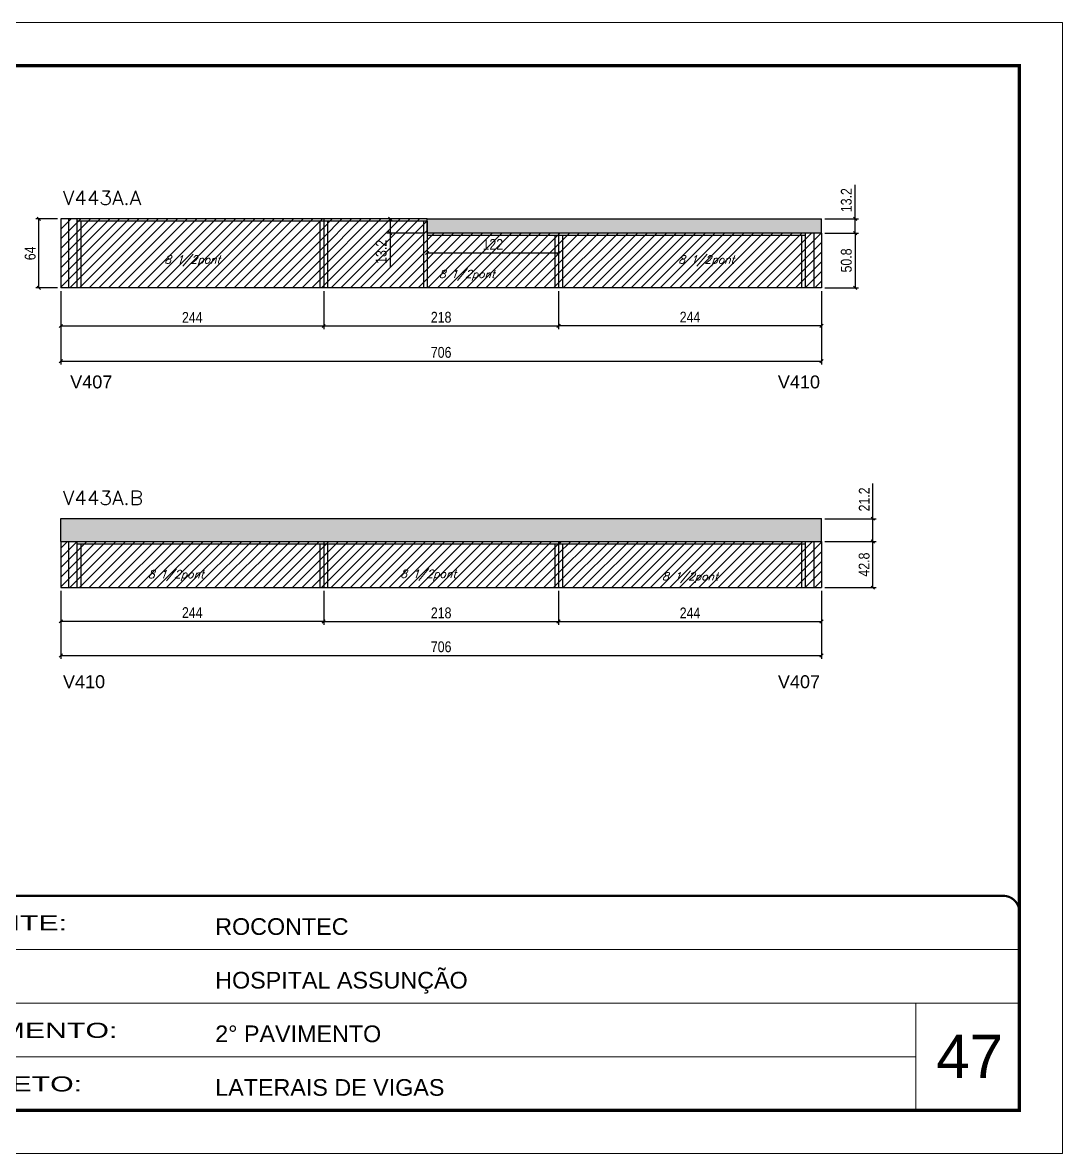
# Model space of a CAD drawing. Extents: x 137137 to 143418, y 10464 to 34486.
# Drawn here: x 140827 to 141792, y 20801 to 21851 of the extents above; entities that cross this region are included whole.
import ezdxf

# ---------------------------------------------------------------- set-up
doc = ezdxf.new("R2010")
doc.units = 0
doc.linetypes.add('CONTINUO', pattern=[0])
doc.linetypes.add('DASHED', pattern=[0.75, 0.5, -0.25])
for name, color, linetype in [('5', 5, 'Continuous'), ('COTA', 241, 'Continuous'), ('Painéis', 200, 'Continuous'), ('Reaproveitamento', 251, 'Continuous'), ('SARR_2.2x7', 40, 'Continuous'), ('SARR_3.5x7', 81, 'Continuous'), ('texto', 7, 'Continuous')]:
    doc.layers.add(name, color=color, linetype=linetype)
for name, color, linetype, lineweight in [('CARIMBO', 255, 'Continuous', 9), ('Folhas', 255, 'Continuous', 9), ('SARRAFO DE PRESSAO', 251, 'DASHED', 9), ('Texto Seção', 7, 'Continuous', 15)]:
    doc.layers.add(name, color=color, linetype=linetype, lineweight=lineweight)
doc.styles.add('ARIAL', font='arial.ttf')
doc.styles.add('COTA TECNICA', font='techl___.ttf', dxfattribs={"height": 10})
doc.styles.add('REGUA-120', font='ROMANS.shx', dxfattribs={"height": 15})
doc.styles.add('Romans', font='romans.shx')
doc.styles.get("Standard").update_dxf_attribs({"font": 'arial.ttf'})
doc.styles.add('Tecnologia', font='')
doc.styles.get('Tecnologia').set_extended_font_data('Forgotten Futurist')
doc.dimstyles.new('PAINEL', dxfattribs={"dimtxt": 10, "dimasz": 3, "dimexe": 3, "dimexo": 3, "dimgap": 3, "dimtad": 1, "dimdec": 1, "dimzin": 12, "dimdsep": 46, "dimtxsty": 'COTA TECNICA', "dimblk1": 'OBLIQUE', "dimblk2": 'OBLIQUE', "dimsah": 1, "dimcen": 0.9, "dimclrd": 4, "dimclre": 4, "dimclrt": 240, "dimadec": 1, "dimazin": 3, "dimtfac": 1, "dimtdec": 1, "dimtmove": 0, "dimatfit": 3, "dimfxl": 1, "dimtolj": 1, "dimtzin": 12, "dimarcsym": 0})
pattern_1 = [(45, (-13.5, -6891.4506), (-4.49012806, 4.49012806), [])]

# ---------------------------------------------------------------- blocks, each defined once
blk = doc.blocks.new('9999999999')
at = {"color": 30, "linetype": 'CONTINUO'}
for p, q in [((98564.6, 34379.6), (99584, 34379.6)), ((98564.6, 34329.8), (99488, 34329.8)), ((99584, 34329.8), (99488, 34329.8)), ((99488, 34329.8), (99488, 34230.2)), ((98564.6, 34280), (99488, 34280))]:
    blk.add_line(p, q, dxfattribs=at)
at = {"color": 30, "linetype": 'CONTINUO', "const_width": 2}
blk.add_lwpolyline([(99584, 34230.2), (99584, 34414.4, 0.414214), (99569, 34429.4), (98229, 34429.4, 0.414214), (98214, 34414.4), (98214, 34245.2, 0.414214), (98229, 34230.2), (99584, 34230.2)], format="xyb", dxfattribs=at)
at = {"layer": 'Folhas'}
blk.add_lwpolyline([(98139, 34190.2), (99624, 34190.2), (99624, 35240.2), (98139, 35240.2)], close=True, dxfattribs=at)
at = {"layer": 'Folhas', "color": 30, "const_width": 3}
blk.add_lwpolyline([(98214, 34230.2), (99584, 34230.2), (99584, 35200.2), (98214, 35200.2)], close=True, dxfattribs=at)
at = {"color": 7, "linetype": 'Continuous', "ltscale": 5, "style": 'ARIAL'}
for s, height, p in [('ROCONTEC', 15.48, (98837.7, 34393.1)), ('HOSPITAL ASSUNÇÃO', 15.483, (98837.7, 34343.3)), ('2° PAVIMENTO', 15.483, (98837.7, 34293.5)), ('LATERAIS DE VIGAS', 15.483, (98837.7, 34243.7))]:
    blk.add_text(s, height=height, dxfattribs=at).set_placement(p)
at = {"layer": 'Folhas', "color": 7, "style": 'Tecnologia', "width": 1.5}
for s, p in [('CLIENTE:', (98573.7, 34397.2)), ('PAVIMENTO:', (98573.7, 34297.5)), ('PROJETO:', (98573.7, 34247.7))]:
    blk.add_text(s, height=14, dxfattribs=at).set_placement(p)
blk = doc.blocks.new('_Oblique')
at = {"color": 0, "linetype": 'ByBlock', "lineweight": -2}
blk.add_line((-0.5, -0.5), (0.5, 0.5), dxfattribs=at)
blk = doc.blocks.new('*D1527')
at = {"layer": 'COTA', "color": 4, "linetype": 'ByBlock', "lineweight": -2, "transparency": 16777216}
for p, q in [((140862.7, 21602.2), (140862.7, 21566.7)), ((141106.7, 21602.2), (141106.7, 21566.7)), ((141106.7, 21569.7), (140862.7, 21569.7))]:
    blk.add_line(p, q, dxfattribs=at)
at = {"layer": 'Defpoints', "color": 0, "linetype": 'ByBlock', "transparency": 16777216}
for p in [(140862.7, 21605.2), (141106.7, 21605.2), (140862.7, 21569.7)]:
    blk.add_point(p, dxfattribs=at)
at = {"layer": 'COTA', "color": 4, "linetype": 'ByBlock', "lineweight": -2, "transparency": 16777216, "xscale": 3, "yscale": 3, "zscale": 3, "rotation": 180}
blk.add_blockref('_Oblique', (140862.7, 21569.7), dxfattribs=at)
at = {"layer": 'COTA', "color": 4, "linetype": 'ByBlock', "lineweight": -2, "transparency": 16777216, "xscale": 3, "yscale": 3, "zscale": 3}
blk.add_blockref('_Oblique', (141106.7, 21569.7), dxfattribs=at)
at = {"layer": 'COTA', "color": 240, "linetype": 'ByBlock', "transparency": 16777216, "insert": (140984.7, 21577.7), "char_height": 10, "attachment_point": 5, "style": 'COTA TECNICA'}
blk.add_mtext('\\A1;244', dxfattribs=at)
blk = doc.blocks.new('*D1528')
at = {"layer": 'COTA', "color": 4, "linetype": 'ByBlock', "lineweight": -2, "transparency": 16777216}
for p, q in [((140859.7, 21669.2), (140839.4, 21669.2)), ((140842.4, 21605.2), (140842.4, 21669.2)), ((140859.7, 21605.2), (140839.4, 21605.2))]:
    blk.add_line(p, q, dxfattribs=at)
at = {"layer": 'Defpoints', "color": 0, "linetype": 'ByBlock', "transparency": 16777216}
for p in [(140842.4, 21669.2), (140862.7, 21669.2), (140862.7, 21605.2)]:
    blk.add_point(p, dxfattribs=at)
at = {"layer": 'COTA', "color": 4, "linetype": 'ByBlock', "lineweight": -2, "transparency": 16777216, "xscale": 3, "yscale": 3, "zscale": 3}
for p, rotation in [((140842.4, 21669.2), 90), ((140842.4, 21605.2), 270)]:
    blk.add_blockref('_Oblique', p, dxfattribs=dict(at, rotation=rotation))
at = {"layer": 'COTA', "color": 240, "linetype": 'ByBlock', "transparency": 16777216, "insert": (140834.3, 21637.2), "char_height": 10, "attachment_point": 5, "rotation": 90, "style": 'COTA TECNICA'}
blk.add_mtext('\\A1;64', dxfattribs=at)
blk = doc.blocks.new('*D1753')
at = {"layer": 'COTA', "color": 4, "lineweight": -2, "transparency": 16777216}
for p, q in [((141324.7, 21602.2), (141324.7, 21566.9)), ((141568.7, 21602.2), (141568.7, 21566.9)), ((141568.7, 21569.9), (141324.7, 21569.9))]:
    blk.add_line(p, q, dxfattribs=at)
at = {"layer": 'Defpoints', "color": 0, "transparency": 16777216}
for p in [(141324.7, 21605.2), (141568.7, 21605.2), (141324.7, 21569.9)]:
    blk.add_point(p, dxfattribs=at)
at = {"layer": 'COTA', "color": 4, "lineweight": -2, "transparency": 16777216, "xscale": 3, "yscale": 3, "zscale": 3, "rotation": 180}
blk.add_blockref('_Oblique', (141324.7, 21569.9), dxfattribs=at)
at = {"layer": 'COTA', "color": 4, "lineweight": -2, "transparency": 16777216, "xscale": 3, "yscale": 3, "zscale": 3}
blk.add_blockref('_Oblique', (141568.7, 21569.9), dxfattribs=at)
at = {"layer": 'COTA', "color": 240, "transparency": 16777216, "insert": (141446.7, 21578), "char_height": 10, "attachment_point": 5, "style": 'COTA TECNICA'}
blk.add_mtext('\\A1;244', dxfattribs=at)
blk = doc.blocks.new('*D1754')
at = {"layer": 'COTA', "color": 4, "lineweight": -2, "transparency": 16777216}
for p, q in [((141106.7, 21602.2), (141106.7, 21566.7)), ((141324.7, 21602.2), (141324.7, 21566.7)), ((141324.7, 21569.7), (141106.7, 21569.7))]:
    blk.add_line(p, q, dxfattribs=at)
at = {"layer": 'Defpoints', "color": 0, "transparency": 16777216}
for p in [(141106.7, 21605.2), (141324.7, 21605.2), (141106.7, 21569.7)]:
    blk.add_point(p, dxfattribs=at)
at = {"layer": 'COTA', "color": 4, "lineweight": -2, "transparency": 16777216, "xscale": 3, "yscale": 3, "zscale": 3, "rotation": 180}
blk.add_blockref('_Oblique', (141106.7, 21569.7), dxfattribs=at)
at = {"layer": 'COTA', "color": 4, "lineweight": -2, "transparency": 16777216, "xscale": 3, "yscale": 3, "zscale": 3}
blk.add_blockref('_Oblique', (141324.7, 21569.7), dxfattribs=at)
at = {"layer": 'COTA', "color": 240, "transparency": 16777216, "insert": (141215.7, 21577.8), "char_height": 10, "attachment_point": 5, "style": 'COTA TECNICA'}
blk.add_mtext('\\A1;218', dxfattribs=at)
blk = doc.blocks.new('*D1755')
at = {"layer": 'COTA', "color": 4, "lineweight": -2, "transparency": 16777216}
for p, q in [((141199.7, 21669.2), (141165.3, 21669.2)), ((141168.3, 21669.2), (141168.3, 21656)), ((141199.7, 21656), (141165.3, 21656)), ((141168.3, 21656), (141168.3, 21624.3))]:
    blk.add_line(p, q, dxfattribs=at)
at = {"layer": 'Defpoints', "color": 0, "transparency": 16777216}
for p in [(141202.7, 21669.2), (141168.3, 21656), (141202.7, 21656)]:
    blk.add_point(p, dxfattribs=at)
at = {"layer": 'COTA', "color": 4, "lineweight": -2, "transparency": 16777216, "xscale": 3, "yscale": 3, "zscale": 3}
for p, rotation in [((141168.3, 21669.2), 90), ((141168.3, 21656), 270)]:
    blk.add_blockref('_Oblique', p, dxfattribs=dict(at, rotation=rotation))
at = {"layer": 'COTA', "color": 240, "transparency": 16777216, "insert": (141160.1, 21638.6), "char_height": 10, "attachment_point": 5, "rotation": 90, "style": 'COTA TECNICA'}
blk.add_mtext('\\A1;13.2', dxfattribs=at)
blk = doc.blocks.new('*D1756')
at = {"layer": 'COTA', "color": 4, "lineweight": -2, "transparency": 16777216}
for p, q in [((141202.7, 21653), (141202.7, 21634.5)), ((141324.7, 21653), (141324.7, 21634.5)), ((141324.7, 21637.5), (141202.7, 21637.5))]:
    blk.add_line(p, q, dxfattribs=at)
at = {"layer": 'Defpoints', "color": 0, "transparency": 16777216}
for p in [(141202.7, 21656), (141324.7, 21656), (141202.7, 21637.5)]:
    blk.add_point(p, dxfattribs=at)
at = {"layer": 'COTA', "color": 4, "lineweight": -2, "transparency": 16777216, "xscale": 3, "yscale": 3, "zscale": 3, "rotation": 180}
blk.add_blockref('_Oblique', (141202.7, 21637.5), dxfattribs=at)
at = {"layer": 'COTA', "color": 4, "lineweight": -2, "transparency": 16777216, "xscale": 3, "yscale": 3, "zscale": 3}
blk.add_blockref('_Oblique', (141324.7, 21637.5), dxfattribs=at)
at = {"layer": 'COTA', "color": 240, "transparency": 16777216, "insert": (141263.7, 21645.5), "char_height": 10, "attachment_point": 5, "style": 'COTA TECNICA'}
blk.add_mtext('\\A1;122', dxfattribs=at)
blk = doc.blocks.new('*D1757')
at = {"layer": 'COTA', "color": 4, "lineweight": -2, "transparency": 16777216}
for p, q in [((141571.7, 21656), (141603, 21656)), ((141600, 21656), (141600, 21605.2)), ((141571.7, 21605.2), (141603, 21605.2))]:
    blk.add_line(p, q, dxfattribs=at)
at = {"layer": 'Defpoints', "color": 0, "transparency": 16777216}
for p in [(141568.7, 21656), (141568.7, 21605.2), (141600, 21605.2)]:
    blk.add_point(p, dxfattribs=at)
at = {"layer": 'COTA', "color": 4, "lineweight": -2, "transparency": 16777216, "xscale": 3, "yscale": 3, "zscale": 3}
for p, rotation in [((141600, 21656), 90), ((141600, 21605.2), 270)]:
    blk.add_blockref('_Oblique', p, dxfattribs=dict(at, rotation=rotation))
at = {"layer": 'COTA', "color": 240, "transparency": 16777216, "insert": (141591.8, 21630.6), "char_height": 10, "attachment_point": 5, "rotation": 90, "style": 'COTA TECNICA'}
blk.add_mtext('\\A1;50.8', dxfattribs=at)
blk = doc.blocks.new('*D1758')
at = {"layer": 'COTA', "color": 4, "lineweight": -2, "transparency": 16777216}
for p, q in [((141600, 21669.2), (141600, 21700.9)), ((141571.7, 21669.2), (141603, 21669.2)), ((141600, 21656), (141600, 21669.2)), ((141571.7, 21656), (141603, 21656))]:
    blk.add_line(p, q, dxfattribs=at)
at = {"layer": 'Defpoints', "color": 0, "transparency": 16777216}
for p in [(141568.7, 21669.2), (141600, 21669.2), (141568.7, 21656)]:
    blk.add_point(p, dxfattribs=at)
at = {"layer": 'COTA', "color": 4, "lineweight": -2, "transparency": 16777216, "xscale": 3, "yscale": 3, "zscale": 3}
for p, rotation in [((141600, 21669.2), 90), ((141600, 21656), 270)]:
    blk.add_blockref('_Oblique', p, dxfattribs=dict(at, rotation=rotation))
at = {"layer": 'COTA', "color": 240, "transparency": 16777216, "insert": (141591.8, 21686.6), "char_height": 10, "attachment_point": 5, "rotation": 90, "style": 'COTA TECNICA'}
blk.add_mtext('\\A1;13.2', dxfattribs=at)
blk = doc.blocks.new('*D1529')
at = {"layer": 'COTA', "color": 4, "linetype": 'ByBlock', "lineweight": -2, "transparency": 16777216}
for p, q in [((141324.7, 21323.8), (141324.7, 21292.3)), ((141568.7, 21323.8), (141568.7, 21292.3)), ((141324.7, 21295.3), (141568.7, 21295.3))]:
    blk.add_line(p, q, dxfattribs=at)
at = {"layer": 'Defpoints', "color": 0, "linetype": 'ByBlock', "transparency": 16777216}
for p in [(141324.7, 21326.8), (141568.7, 21326.8), (141568.7, 21295.3)]:
    blk.add_point(p, dxfattribs=at)
at = {"layer": 'COTA', "color": 4, "linetype": 'ByBlock', "lineweight": -2, "transparency": 16777216, "xscale": 3, "yscale": 3, "zscale": 3, "rotation": 180}
blk.add_blockref('_Oblique', (141324.7, 21295.3), dxfattribs=at)
at = {"layer": 'COTA', "color": 4, "linetype": 'ByBlock', "lineweight": -2, "transparency": 16777216, "xscale": 3, "yscale": 3, "zscale": 3}
blk.add_blockref('_Oblique', (141568.7, 21295.3), dxfattribs=at)
at = {"layer": 'COTA', "color": 240, "linetype": 'ByBlock', "transparency": 16777216, "insert": (141446.7, 21303.3), "char_height": 10, "attachment_point": 5, "style": 'COTA TECNICA'}
blk.add_mtext('\\A1;244', dxfattribs=at)
blk = doc.blocks.new('*D1530')
at = {"layer": 'COTA', "color": 4, "linetype": 'ByBlock', "lineweight": -2, "transparency": 16777216}
for p, q in [((141571.7, 21369.6), (141619.4, 21369.6)), ((141616.4, 21326.8), (141616.4, 21369.6)), ((141571.7, 21326.8), (141619.4, 21326.8))]:
    blk.add_line(p, q, dxfattribs=at)
at = {"layer": 'Defpoints', "color": 0, "linetype": 'ByBlock', "transparency": 16777216}
for p in [(141568.7, 21369.6), (141616.4, 21369.6), (141568.7, 21326.8)]:
    blk.add_point(p, dxfattribs=at)
at = {"layer": 'COTA', "color": 4, "linetype": 'ByBlock', "lineweight": -2, "transparency": 16777216, "xscale": 3, "yscale": 3, "zscale": 3}
for p, rotation in [((141616.4, 21369.6), 90), ((141616.4, 21326.8), 270)]:
    blk.add_blockref('_Oblique', p, dxfattribs=dict(at, rotation=rotation))
at = {"layer": 'COTA', "color": 240, "linetype": 'ByBlock', "transparency": 16777216, "insert": (141608.3, 21348.2), "char_height": 10, "attachment_point": 5, "rotation": 90, "style": 'COTA TECNICA'}
blk.add_mtext('\\A1;42.8', dxfattribs=at)
blk = doc.blocks.new('*D1759')
at = {"layer": 'COTA', "color": 4, "lineweight": -2, "transparency": 16777216}
for p, q in [((140862.7, 21323.8), (140862.7, 21292.5)), ((141106.7, 21323.8), (141106.7, 21292.5)), ((140862.7, 21295.5), (141106.7, 21295.5))]:
    blk.add_line(p, q, dxfattribs=at)
at = {"layer": 'Defpoints', "color": 0, "transparency": 16777216}
for p in [(140862.7, 21326.8), (141106.7, 21326.8), (141106.7, 21295.5)]:
    blk.add_point(p, dxfattribs=at)
at = {"layer": 'COTA', "color": 4, "lineweight": -2, "transparency": 16777216, "xscale": 3, "yscale": 3, "zscale": 3, "rotation": 180}
blk.add_blockref('_Oblique', (140862.7, 21295.5), dxfattribs=at)
at = {"layer": 'COTA', "color": 4, "lineweight": -2, "transparency": 16777216, "xscale": 3, "yscale": 3, "zscale": 3}
blk.add_blockref('_Oblique', (141106.7, 21295.5), dxfattribs=at)
at = {"layer": 'COTA', "color": 240, "transparency": 16777216, "insert": (140984.7, 21303.6), "char_height": 10, "attachment_point": 5, "style": 'COTA TECNICA'}
blk.add_mtext('\\A1;244', dxfattribs=at)
blk = doc.blocks.new('*D1760')
at = {"layer": 'COTA', "color": 4, "lineweight": -2, "transparency": 16777216}
for p, q in [((141106.7, 21323.8), (141106.7, 21292.3)), ((141324.7, 21323.8), (141324.7, 21292.3)), ((141106.7, 21295.3), (141324.7, 21295.3))]:
    blk.add_line(p, q, dxfattribs=at)
at = {"layer": 'Defpoints', "color": 0, "transparency": 16777216}
for p in [(141106.7, 21326.8), (141324.7, 21326.8), (141324.7, 21295.3)]:
    blk.add_point(p, dxfattribs=at)
at = {"layer": 'COTA', "color": 4, "lineweight": -2, "transparency": 16777216, "xscale": 3, "yscale": 3, "zscale": 3, "rotation": 180}
blk.add_blockref('_Oblique', (141106.7, 21295.3), dxfattribs=at)
at = {"layer": 'COTA', "color": 4, "lineweight": -2, "transparency": 16777216, "xscale": 3, "yscale": 3, "zscale": 3}
blk.add_blockref('_Oblique', (141324.7, 21295.3), dxfattribs=at)
at = {"layer": 'COTA', "color": 240, "transparency": 16777216, "insert": (141215.7, 21303.3), "char_height": 10, "attachment_point": 5, "style": 'COTA TECNICA'}
blk.add_mtext('\\A1;218', dxfattribs=at)
blk = doc.blocks.new('*D1761')
at = {"layer": 'COTA', "color": 4, "lineweight": -2, "transparency": 16777216}
for p, q in [((141616.4, 21390.8), (141616.4, 21423.6)), ((141571.7, 21390.8), (141619.4, 21390.8)), ((141616.4, 21369.6), (141616.4, 21390.8)), ((141571.7, 21369.6), (141619.4, 21369.6))]:
    blk.add_line(p, q, dxfattribs=at)
at = {"layer": 'Defpoints', "color": 0, "transparency": 16777216}
for p in [(141568.7, 21390.8), (141616.4, 21390.8), (141568.7, 21369.6)]:
    blk.add_point(p, dxfattribs=at)
at = {"layer": 'COTA', "color": 4, "lineweight": -2, "transparency": 16777216, "xscale": 3, "yscale": 3, "zscale": 3}
for p, rotation in [((141616.4, 21390.8), 90), ((141616.4, 21369.6), 270)]:
    blk.add_blockref('_Oblique', p, dxfattribs=dict(at, rotation=rotation))
at = {"layer": 'COTA', "color": 240, "transparency": 16777216, "insert": (141608.4, 21408.7), "char_height": 10, "attachment_point": 5, "rotation": 90, "style": 'COTA TECNICA'}
blk.add_mtext('\\A1;21.2', dxfattribs=at)
blk = doc.blocks.new('*D1762')
at = {"layer": 'COTA', "color": 4, "lineweight": -2, "ltscale": 25, "transparency": 16777216}
for p, q in [((140862.7, 21602.2), (140862.7, 21534.1)), ((141568.7, 21602.2), (141568.7, 21534.1)), ((140862.7, 21537.1), (141568.7, 21537.1))]:
    blk.add_line(p, q, dxfattribs=at)
at = {"layer": 'Defpoints', "color": 0, "ltscale": 25, "transparency": 16777216}
for p in [(140862.7, 21605.2), (141568.7, 21605.2), (141568.7, 21537.1)]:
    blk.add_point(p, dxfattribs=at)
at = {"layer": 'COTA', "color": 4, "lineweight": -2, "ltscale": 25, "transparency": 16777216, "xscale": 3, "yscale": 3, "zscale": 3, "rotation": 180}
blk.add_blockref('_Oblique', (140862.7, 21537.1), dxfattribs=at)
at = {"layer": 'COTA', "color": 4, "lineweight": -2, "ltscale": 25, "transparency": 16777216, "xscale": 3, "yscale": 3, "zscale": 3}
blk.add_blockref('_Oblique', (141568.7, 21537.1), dxfattribs=at)
at = {"layer": 'COTA', "color": 240, "ltscale": 25, "transparency": 16777216, "insert": (141215.7, 21545.2), "char_height": 10, "attachment_point": 5, "style": 'COTA TECNICA'}
blk.add_mtext('\\A1;706', dxfattribs=at)
blk = doc.blocks.new('*D1763')
at = {"layer": 'COTA', "color": 4, "lineweight": -2, "ltscale": 25, "transparency": 16777216}
for p, q in [((140862.7, 21323.8), (140862.7, 21260.7)), ((141568.7, 21323.8), (141568.7, 21260.7)), ((140862.7, 21263.7), (141568.7, 21263.7))]:
    blk.add_line(p, q, dxfattribs=at)
at = {"layer": 'Defpoints', "color": 0, "ltscale": 25, "transparency": 16777216}
for p in [(140862.7, 21326.8), (141568.7, 21326.8), (141568.7, 21263.7)]:
    blk.add_point(p, dxfattribs=at)
at = {"layer": 'COTA', "color": 4, "lineweight": -2, "ltscale": 25, "transparency": 16777216, "xscale": 3, "yscale": 3, "zscale": 3, "rotation": 180}
blk.add_blockref('_Oblique', (140862.7, 21263.7), dxfattribs=at)
at = {"layer": 'COTA', "color": 4, "lineweight": -2, "ltscale": 25, "transparency": 16777216, "xscale": 3, "yscale": 3, "zscale": 3}
blk.add_blockref('_Oblique', (141568.7, 21263.7), dxfattribs=at)
at = {"layer": 'COTA', "color": 240, "ltscale": 25, "transparency": 16777216, "insert": (141215.7, 21271.8), "char_height": 10, "attachment_point": 5, "style": 'COTA TECNICA'}
blk.add_mtext('\\A1;706', dxfattribs=at)

msp = doc.modelspace()

# ---------------------------------------------------------------- hatches: boundary and pattern name
at = {"layer": 'COTA', "linetype": 'ByBlock'}
h = msp.add_hatch(dxfattribs=at)
h.set_pattern_fill('AR-CONC', color=256, scale=0.03)
h.set_pattern_definition([(50, (1657.3922, -3158.1758), (5.46554007, -0.47817257), [0.5715, -6.2865]), (355, (1657.392, -3158.176), (-1.05730264, 5.73170536), [0.4572, -5.02921753]), (100.4514447, (1657.8477, -3158.2156), (4.40823741, 5.25353256), [0.48570026, -5.34270734]), (46.1842, (1657.392, -3156.652), (8.13237123, -1.26126984), [0.85725, -9.42975]), (96.6355576, (1658.07, -3156.757), (7.122124, 7.42278374), [0.7285507, -8.01406824]), (351.184151, (1657.392, -3156.652), (7.122124, 7.42278374), [0.685799, -7.54379196]), (21, (1658.1542, -3157.0328), (4.54843174, -3.06795595), [0.5715, -6.2865]), (326, (1658.154, -3157.033), (1.85406085, 5.52563898), [0.4572, -5.0292]), (71.451445, (1658.5333, -3157.2884), (6.40249258, 2.45768307), [0.48570026, -5.34269813]), (37.5, (1657.3922, -3158.1758), (0.092658098, 2.536651166), [0, -4.96824, 0, -5.1054, 0, -5.04825]), (7.5, (1657.3922, -3158.1758), (2.004589875, 3.005417245), [0, -2.91084, 0, -4.85394, 0, -1.92405]), (327.5, (1655.693, -3158.1758), (4.067717855, -0.17186232), [0, -1.905, 0, -5.9436, 0, -7.8867]), (317.5, (1654.931, -3158.1758), (4.44387544, 0.76279473), [0, -2.4765, 0, -3.94716, 0, -5.6007])])
h.paths.add_polyline_path([(141568.71, 21656.01), (141568.71, 21669.21), (141202.71, 21669.21), (141202.71, 21656.01)])
h = msp.add_hatch(dxfattribs=at)
h.set_pattern_fill('AR-CONC', color=256, scale=0.03)
h.set_pattern_definition([(50, (-3e-11, -3445.7253), (5.46554007, -0.47817257), [0.5715, -6.2865]), (355, (-3e-11, -3445.7253), (-1.05730264, 5.73170536), [0.4572, -5.02921753]), (100.4514447, (0.4555, -3445.765), (4.40823741, 5.25353256), [0.48570026, -5.34270734]), (46.1842, (-3e-11, -3444.201), (8.13237123, -1.26126984), [0.85725, -9.42975]), (96.6355576, (0.678, -3444.3064), (7.122124, 7.42278374), [0.7285507, -8.01406824]), (351.184151, (-3e-11, -3444.201), (7.122124, 7.42278374), [0.685799, -7.54379196]), (21, (0.762, -3444.5823), (4.54843174, -3.06795595), [0.5715, -6.2865]), (326, (0.762, -3444.5823), (1.85406085, 5.52563898), [0.4572, -5.0292]), (71.451445, (1.141, -3444.838), (6.40249258, 2.45768307), [0.48570026, -5.34269813]), (37.5, (-3e-11, -3445.7253), (0.092658098, 2.536651166), [0, -4.96824, 0, -5.1054, 0, -5.04825]), (7.5, (-3e-11, -3445.7253), (2.004589875, 3.005417245), [0, -2.91084, 0, -4.85394, 0, -1.92405]), (327.5, (-1.6993, -3445.7253), (4.067717855, -0.17186232), [0, -1.905, 0, -5.9436, 0, -7.8867]), (317.5, (-2.4613, -3445.7253), (4.44387544, 0.76279473), [0, -2.4765, 0, -3.94716, 0, -5.6007])])
h.paths.add_polyline_path([(140862.71, 21390.84), (140862.71, 21369.64), (141568.71, 21369.64), (141568.71, 21390.84)])
at = {"layer": 'Reaproveitamento'}
h = msp.add_hatch(dxfattribs=at)
h.set_pattern_fill('ANSI31', color=256, scale=2)
h.set_pattern_definition(pattern_1)
h.paths.add_polyline_path([(141106.71, 21669.21), (140862.71, 21669.21), (140862.71, 21605.21), (141106.71, 21605.21)])
h = msp.add_hatch(dxfattribs=at)
h.set_pattern_fill('ANSI31', color=256, scale=2)
h.set_pattern_definition(pattern_1)
h.paths.add_polyline_path([(141324.71, 21656.01), (141202.71, 21656.01), (141202.71, 21669.21), (141106.71, 21669.21), (141106.71, 21605.21), (141324.71, 21605.21)])
h = msp.add_hatch(dxfattribs=at)
h.set_pattern_fill('ANSI31', color=256, scale=2)
h.set_pattern_definition(pattern_1)
h.paths.add_polyline_path([(141568.71, 21656.01), (141324.71, 21656.01), (141324.71, 21605.21), (141568.71, 21605.21)])
h = msp.add_hatch(dxfattribs=at)
h.set_pattern_fill('ANSI31', color=256, scale=2)
h.set_pattern_definition(pattern_1)
h.paths.add_polyline_path([(141106.71, 21369.64), (140862.71, 21369.64), (140862.71, 21326.84), (141106.71, 21326.84)])
h = msp.add_hatch(dxfattribs=at)
h.set_pattern_fill('ANSI31', color=256, scale=2)
h.set_pattern_definition(pattern_1)
h.paths.add_polyline_path([(141324.71, 21369.64), (141106.71, 21369.64), (141106.71, 21326.84), (141324.71, 21326.84)])
h = msp.add_hatch(dxfattribs=at)
h.set_pattern_fill('ANSI31', color=256, scale=2)
h.set_pattern_definition(pattern_1)
h.paths.add_polyline_path([(141568.71, 21369.64), (141324.71, 21369.64), (141324.71, 21326.84), (141568.71, 21326.84)])

# ---------------------------------------------------------------- linework, layer by layer
at = {"layer": 'COTA', "linetype": 'ByBlock'}
for p, q in [((140862.71, 21669.21), (140862.71, 21669.21)), ((141202.71, 21669.21), (141568.71, 21669.21)), ((141568.71, 21656.01), (141568.71, 21669.21)), ((141568.71, 21656.01), (141568.71, 21655.49)), ((140862.71, 21369.64), (140862.71, 21390.84)), ((140862.71, 21390.84), (141568.71, 21390.84)), ((141568.71, 21369.64), (141568.71, 21390.84)), ((140862.71, 21369.64), (140862.71, 21369.12)), ((141568.71, 21369.64), (141568.71, 21369.64))]:
    msp.add_line(p, q, dxfattribs=at)
at = {"layer": 'Painéis', "linetype": 'ByBlock'}
for p, q in [((141202.71, 21669.21), (140862.71, 21669.21)), ((140862.71, 21669.21), (140862.71, 21605.21)), ((141106.71, 21669.21), (141106.71, 21605.21)), ((141568.71, 21656.01), (141202.71, 21656.01)), ((141202.71, 21656.01), (141202.71, 21653.81)), ((141324.71, 21656.01), (141324.71, 21605.21)), ((141568.71, 21656.01), (141568.71, 21605.21)), ((141568.71, 21605.21), (140862.71, 21605.21)), ((140862.71, 21369.64), (141568.71, 21369.64)), ((140862.71, 21369.64), (140862.71, 21326.84)), ((141106.71, 21369.64), (141106.71, 21326.84)), ((141324.71, 21369.64), (141324.71, 21326.84)), ((141568.71, 21369.64), (141568.71, 21326.84)), ((140862.71, 21326.84), (141568.71, 21326.84))]:
    msp.add_line(p, q, dxfattribs=at)
at = {"layer": 'Painéis'}
msp.add_line((141202.71, 21656.01), (141202.71, 21669.21), dxfattribs=at)
at = {"layer": 'SARR_2.2x7', "linetype": 'Continuous'}
for p, q in [((140869.71, 21669.21), (140869.71, 21605.21)), ((141106.71, 21667.01), (140877.71, 21667.01)), ((141202.71, 21667.01), (141106.71, 21667.01)), ((141324.71, 21653.81), (141202.71, 21653.81)), ((141553.71, 21653.81), (141324.71, 21653.81)), ((141561.71, 21656.01), (141561.71, 21605.21)), ((140869.71, 21369.64), (140869.71, 21326.84)), ((141561.71, 21369.64), (141561.71, 21326.84)), ((140877.71, 21367.44), (141106.71, 21367.44)), ((141106.71, 21367.44), (141324.71, 21367.44)), ((141324.71, 21367.44), (141553.71, 21367.44))]:
    msp.add_line(p, q, dxfattribs=at)
at = {"layer": 'SARR_3.5x7'}
for p, q in [((140877.71, 21669.21), (140877.71, 21605.21)), ((140881.21, 21667.01), (140881.21, 21605.21)), ((141103.21, 21667.01), (141103.21, 21605.21)), ((141110.21, 21667.01), (141110.21, 21605.21)), ((141199.21, 21667.01), (141199.21, 21605.21)), ((141202.71, 21667.01), (141202.71, 21605.21)), ((141321.21, 21653.81), (141321.21, 21605.21)), ((141328.21, 21653.81), (141328.21, 21605.21)), ((141550.21, 21653.81), (141550.21, 21605.21)), ((141553.71, 21656.01), (141553.71, 21605.21)), ((140877.71, 21369.64), (140877.71, 21326.84)), ((141553.71, 21369.64), (141553.71, 21326.84)), ((140881.21, 21367.44), (140881.21, 21326.84)), ((141103.21, 21367.44), (141103.21, 21326.84)), ((141110.21, 21367.44), (141110.21, 21326.84)), ((141321.21, 21367.44), (141321.21, 21326.84)), ((141328.21, 21367.44), (141328.21, 21326.84)), ((141550.21, 21367.44), (141550.21, 21326.84))]:
    msp.add_line(p, q, dxfattribs=at)

# ---------------------------------------------------------------- block references
at = {"layer": 'SARRAFO DE PRESSAO', "color": 6, "linetype": 'ByBlock'}
msp.add_blockref('9999999999', (42168.31, -13388.76), dxfattribs=at)

# ---------------------------------------------------------------- texts
at = {"layer": '5', "linetype": 'Continuous'}
for s, rotation, p in [('V407', 0.00004, (140871.38, 21511.81)), ('V410', 0.00004, (141528.19, 21511.81)), ('V410', 359.99996, (140864.68, 21233.43)), ('V407', 359.99996, (141528.24, 21233.43))]:
    msp.add_text(s, height=12, rotation=rotation, dxfattribs=at).set_placement(p)
at = {"layer": 'CARIMBO', "style": 'ARIAL'}
msp.add_text('47', height=40, dxfattribs=at).set_placement((141675.15, 20871.59))
at = {"layer": 'texto', "color": 2, "char_height": 7.2737, "attachment_point": 5, "style": 'Romans'}
for insert in [(140984.79, 21630.21), (141461.9, 21630.21), (141239.55, 21616.78), (140969.53, 21338.06), (141203.75, 21338.41), (141446.64, 21336.09)]:
    msp.add_mtext('{\\Q19;\\C256;8 1/2pont}', dxfattribs=dict(at, insert=insert))
at = {"layer": 'Texto Seção', "style": 'REGUA-120', "width": 1.05}
for s, p in [('V443A.A', (140864.62, 21682.16)), ('V443A.B', (140864.62, 21403.78))]:
    msp.add_text(s, height=13, dxfattribs=at).set_placement(p)

# ---------------------------------------------------------------- dimensions: what is measured, and where the dimension line sits
at = {"layer": 'COTA'}
for base, p1, p2, angle, picture, middle in [((141599.97, 21669.21), (141568.71, 21656.01), (141568.71, 21669.21), 90, '*D1758', (141591.75, 21686.58)), ((141168.29, 21656.01), (141202.71, 21669.21), (141202.71, 21656.01), 90, '*D1755', (141160.07, 21638.65)), ((141202.71, 21637.45), (141324.71, 21656.01), (141202.71, 21656.01), 180, '*D1756', (141263.71, 21645.51)), ((141599.97, 21605.21), (141568.71, 21656.01), (141568.71, 21605.21), 90, '*D1757', (141591.84, 21630.61)), ((141106.71, 21569.66), (141324.71, 21605.21), (141106.71, 21605.21), 180, '*D1754', (141215.71, 21577.75)), ((141324.71, 21569.94), (141568.71, 21605.21), (141324.71, 21605.21), 180, '*D1753', (141446.71, 21578.01)), ((141616.44, 21390.84), (141568.71, 21369.64), (141568.71, 21390.84), 90, '*D1761', (141608.38, 21408.7))]:
    dim = msp.add_linear_dim(base=base, p1=p1, p2=p2, angle=angle, dimstyle='PAINEL', dxfattribs=at)
    dim.commit()
    dim.dimension.update_dxf_attribs({"geometry": picture, "text_midpoint": middle})
at = {"layer": 'COTA', "linetype": 'ByBlock'}
for base, p1, p2, picture, middle in [((140842.38, 21669.21), (140862.71, 21605.21), (140862.71, 21669.21), '*D1528', (140834.28, 21637.21)), ((141616.44, 21369.64), (141568.71, 21326.84), (141568.71, 21369.64), '*D1530', (141608.34, 21348.24))]:
    dim = msp.add_linear_dim(base=base, p1=p1, p2=p2, angle=90, dimstyle='PAINEL', dxfattribs=at)
    dim.commit()
    dim.dimension.update_dxf_attribs({"geometry": picture, "text_midpoint": middle})
dim = msp.add_linear_dim(base=(140862.71, 21569.66), p1=(141106.71, 21605.21), p2=(140862.71, 21605.21), angle=180, dimstyle='PAINEL', override={"dimtmove": 1}, dxfattribs=at)
dim.commit()
dim.dimension.update_dxf_attribs({"geometry": '*D1527', "text_midpoint": (140984.71, 21577.73)})
at = {"layer": 'COTA', "ltscale": 25}
for base, p1, p2, picture, middle in [((141568.71, 21537.14), (140862.71, 21605.21), (141568.71, 21605.21), '*D1762', (141215.71, 21545.24)), ((141568.71, 21263.66), (140862.71, 21326.84), (141568.71, 21326.84), '*D1763', (141215.71, 21271.76))]:
    dim = msp.add_linear_dim(base=base, p1=p1, p2=p2, dimstyle='PAINEL', dxfattribs=at)
    dim.commit()
    dim.dimension.update_dxf_attribs({"geometry": picture, "text_midpoint": middle})
at = {"layer": 'COTA'}
for base, p1, p2, picture, middle in [((141106.71, 21295.53), (140862.71, 21326.84), (141106.71, 21326.84), '*D1759', (140984.71, 21303.6)), ((141324.71, 21295.25), (141106.71, 21326.84), (141324.71, 21326.84), '*D1760', (141215.71, 21303.35))]:
    dim = msp.add_linear_dim(base=base, p1=p1, p2=p2, dimstyle='PAINEL', dxfattribs=at)
    dim.commit()
    dim.dimension.update_dxf_attribs({"geometry": picture, "text_midpoint": middle})
at = {"layer": 'COTA', "linetype": 'ByBlock'}
dim = msp.add_linear_dim(base=(141568.71, 21295.25), p1=(141324.71, 21326.84), p2=(141568.71, 21326.84), dimstyle='PAINEL', override={"dimtmove": 1}, dxfattribs=at)
dim.commit()
dim.dimension.update_dxf_attribs({"geometry": '*D1529', "text_midpoint": (141446.71, 21303.32)})

doc.saveas('drawing.dxf')
